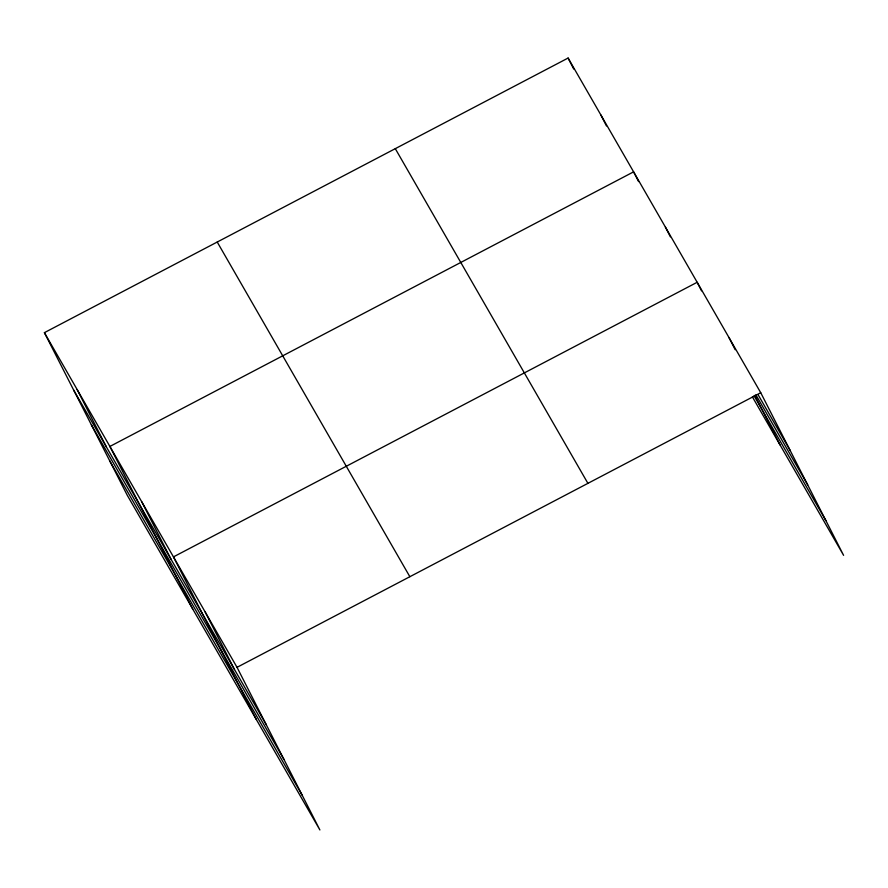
<?xml version="1.0" encoding="UTF-8"?>
<svg xmlns="http://www.w3.org/2000/svg" width="888" height="888" viewBox="0 0 888 888"><rect width="100%" height="100%" fill="white"/><g stroke="black" fill="none" stroke-linecap="round" stroke-linejoin="round"><path stroke-width="1.33" d="M44.4 332.656L237.029 667.332L319.891 829.958L127.262 495.271L44.4 332.656L568.109 58.042L760.739 392.729L843.6 555.344L752.391 396.881M237.029 667.332L760.739 392.729M758.219 394.927L789.998 450.149M755.866 394.827L807.692 484.859M754.056 395.782L825.907 520.634M395.293 148.662L587.912 483.35M217.227 242.036L409.856 576.712M73.66 390.076L266.289 724.752M91.353 424.797L283.971 759.473M109.568 460.561L302.198 795.237M728.959 337.507L735.186 349.717M701.531 290.831L697.169 282.284L173.46 556.887L256.321 719.513M754.8 395.382L780.03 444.899M665.39 227.062L670.373 236.83M638.583 181.607L633.61 171.839L109.89 446.442L192.752 609.068M600.865 114.941L606.46 125.941M568.109 58.042L573.715 69.042M205.239 612.11L234.499 669.53M141.68 501.665L170.94 559.096M77.145 389.555L106.405 446.975"/></g></svg>
